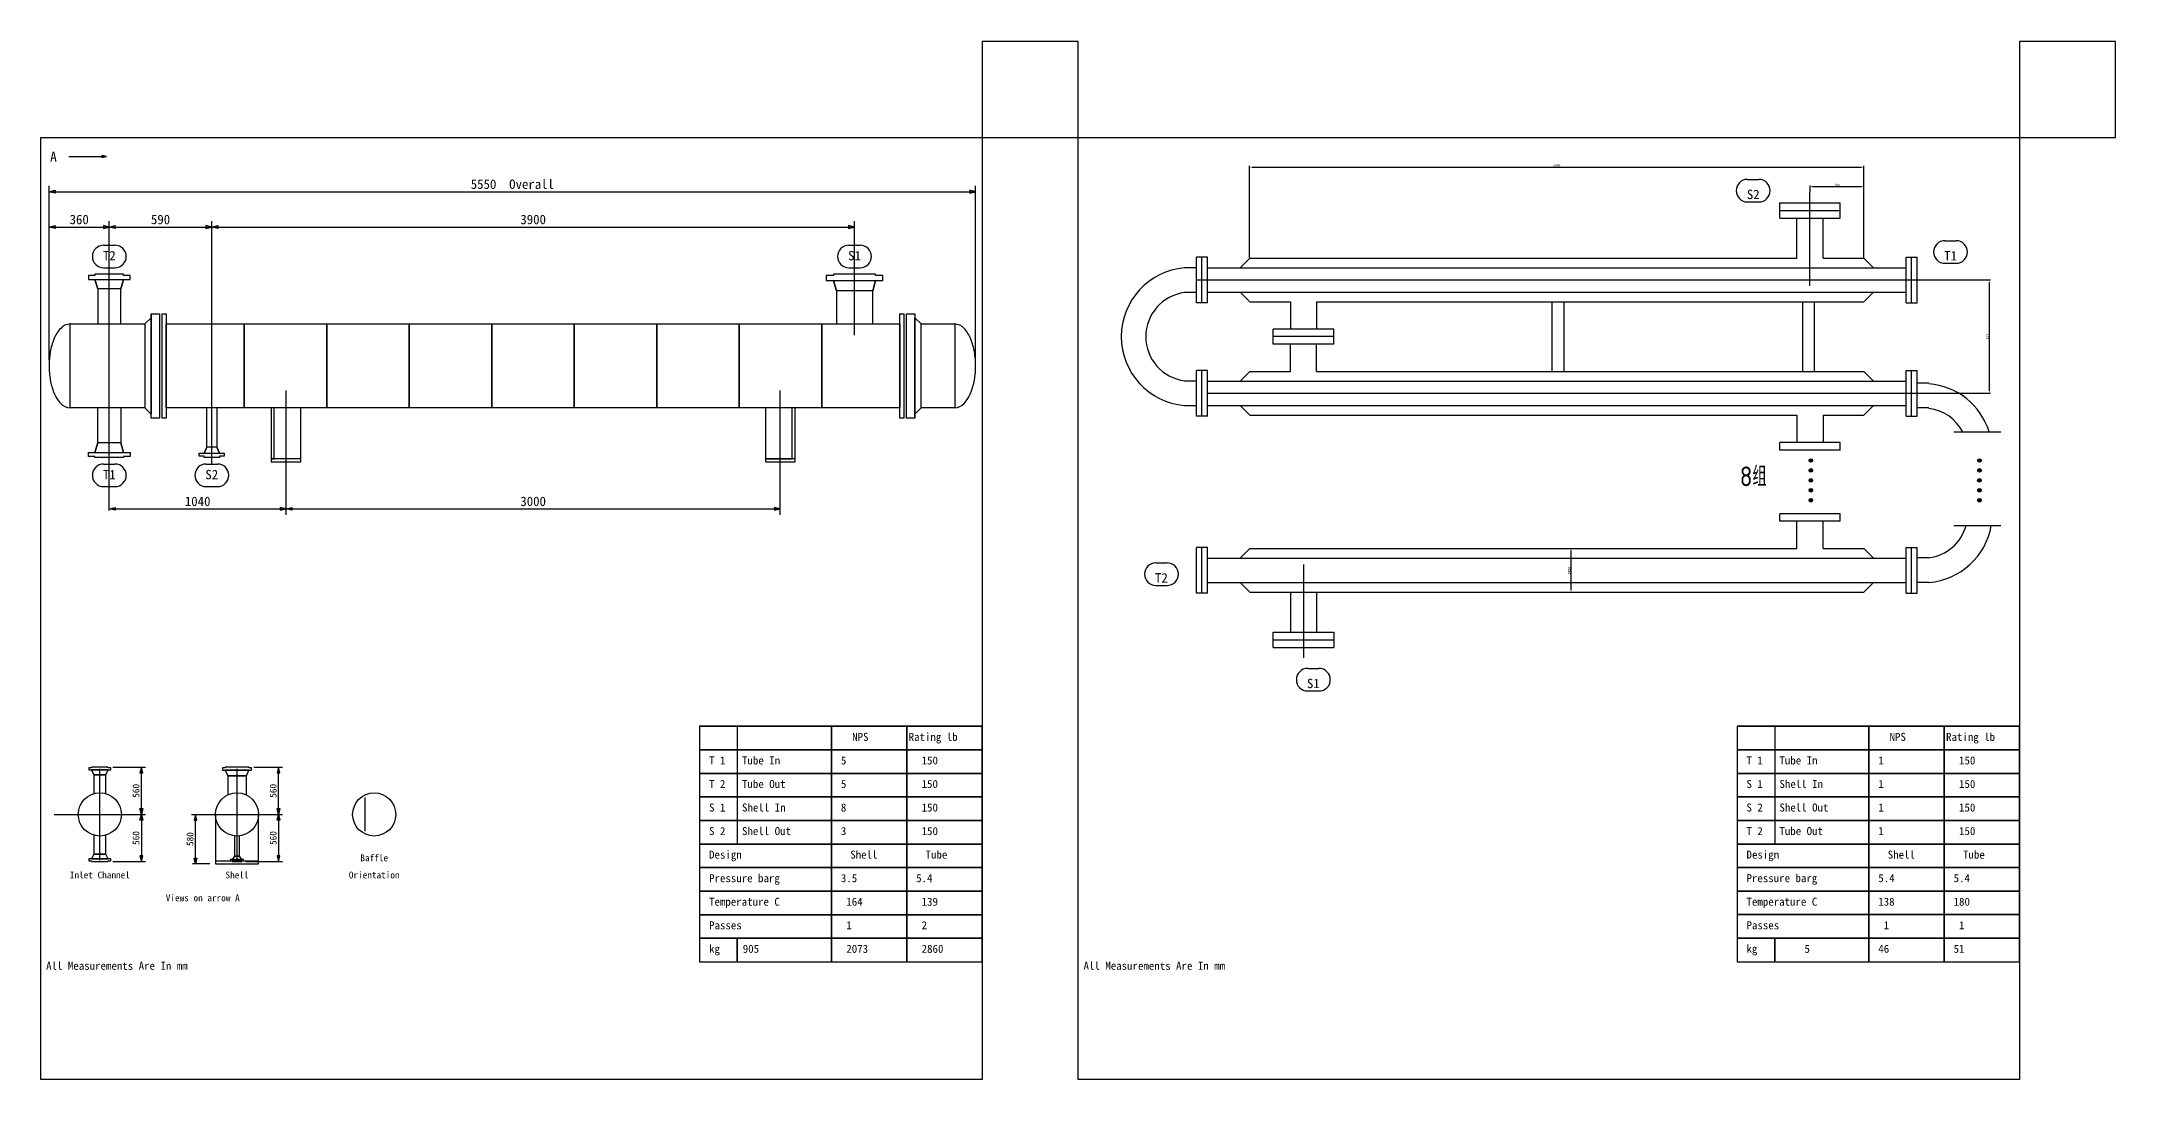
# Model space of a CAD drawing. Header units: millimetres. Extents: x -3006 to 2296, y -71 to 9552.
# Drawn here: x -844 to 1316, y 1009 to 2090 of the extents above; entities that cross this region are included whole.
import ezdxf
from ezdxf.enums import TextEntityAlignment as Align

# ---------------------------------------------------------------- set-up
doc = ezdxf.new("R2010")
doc.units = ezdxf.units.MM
for name, color, linetype in [('1', 7, 'Continuous'), ('11', 7, 'Continuous'), ('12', 7, 'Continuous'), ('2', 7, 'Continuous'), ('7', 7, 'Continuous'), ('8', 7, 'Continuous')]:
    doc.layers.add(name, color=color, linetype=linetype)
doc.styles.add('样式 1', font='gbenor.shx', dxfattribs={"bigfont": 'gbcbig.shx'})
doc.dimstyles.new('ISO-25', dxfattribs={"dimtxt": 2.5, "dimasz": 2.5, "dimexe": 1.25, "dimexo": 0.625, "dimtad": 1, "dimdsep": 46, "dimtxsty": 'Standard', "dimcen": 2.5, "dimadec": 0, "dimazin": 0, "dimtfac": 1, "dimtmove": 0, "dimatfit": 3, "dimfxl": 0, "dimarcsym": 0})

# ---------------------------------------------------------------- blocks, each defined once
blk = doc.blocks.new('*D6')
at = {"color": 0, "lineweight": -2}
for p, q in [((413.8, 1864.7), (413.8, 1960.1)), ((416.3, 1958.8), (1050.9, 1958.8)), ((1053.4, 1864.7), (1053.4, 1960.1))]:
    blk.add_line(p, q, dxfattribs=at)
at = {"color": 0}
for points in [[(416.3, 1959.2), (416.3, 1958.4), (413.8, 1958.8)], [(1050.9, 1959.2), (1050.9, 1958.4), (1053.4, 1958.8)]]:
    blk.add_solid(points, dxfattribs=at)
at = {"layer": 'Defpoints', "color": 0}
for p in [(1053.4, 1958.8), (413.8, 1864.1), (1053.4, 1864.1)]:
    blk.add_point(p, dxfattribs=at)
at = {"color": 0, "insert": (733.6, 1960.7), "char_height": 2.5, "attachment_point": 5}
blk.add_mtext('3000', dxfattribs=at)
blk = doc.blocks.new('*D7')
at = {"color": 0, "lineweight": -2}
for p, q in [((997.4, 1932.9), (997.4, 1939.7)), ((999.9, 1938.5), (1050.9, 1938.5)), ((1053.4, 1932.9), (1053.4, 1939.7))]:
    blk.add_line(p, q, dxfattribs=at)
at = {"color": 0}
for points in [[(999.9, 1938.9), (999.9, 1938), (997.4, 1938.5)], [(1050.9, 1938.9), (1050.9, 1938), (1053.4, 1938.5)]]:
    blk.add_solid(points, dxfattribs=at)
at = {"layer": 'Defpoints', "color": 0}
for p in [(997.4, 1932.3), (1053.4, 1938.5), (1053.4, 1932.3)]:
    blk.add_point(p, dxfattribs=at)
at = {"color": 0, "insert": (1025.4, 1940.3), "char_height": 2.5, "attachment_point": 5}
blk.add_mtext('100', dxfattribs=at)
blk = doc.blocks.new('*D5')
at = {"color": 0, "lineweight": -2}
for p, q in [((358.9, 1841.4), (1185.3, 1841.4)), ((1184, 1838.9), (1184, 1725.9)), ((370.5, 1723.4), (1185.3, 1723.4))]:
    blk.add_line(p, q, dxfattribs=at)
at = {"color": 0}
for points in [[(1183.6, 1838.9), (1184.4, 1838.9), (1184, 1841.4)], [(1183.6, 1725.9), (1184.4, 1725.9), (1184, 1723.4)]]:
    blk.add_solid(points, dxfattribs=at)
at = {"layer": 'Defpoints', "color": 0}
for p in [(358.3, 1841.4), (369.9, 1723.4), (1184, 1723.4)]:
    blk.add_point(p, dxfattribs=at)
at = {"color": 0, "insert": (1182.2, 1782.4), "char_height": 2.5, "attachment_point": 5, "rotation": 90}
blk.add_mtext('357', dxfattribs=at)
blk = doc.blocks.new('*D8')
at = {"color": 0, "lineweight": -2}
for p, q in [((734.3, 1561.9), (749.8, 1561.9)), ((748.5, 1518.9), (748.5, 1559.4)), ((734.3, 1516.4), (749.8, 1516.4))]:
    blk.add_line(p, q, dxfattribs=at)
at = {"color": 0}
for points in [[(748.1, 1559.4), (748.9, 1559.4), (748.5, 1561.9)], [(748.1, 1518.9), (748.9, 1518.9), (748.5, 1516.4)]]:
    blk.add_solid(points, dxfattribs=at)
at = {"layer": 'Defpoints', "color": 0}
for p in [(733.6, 1561.9), (748.5, 1561.9), (733.6, 1516.4)]:
    blk.add_point(p, dxfattribs=at)
at = {"color": 0, "insert": (746.6, 1539.1), "char_height": 2.5, "attachment_point": 5, "rotation": 90}
blk.add_mtext('DN50', dxfattribs=at)

msp = doc.modelspace()

# ---------------------------------------------------------------- hatches: boundary and pattern name
for points in [[(1000.148, 1653.474, 1), (996.36, 1653.474, 1)], [(1000.148, 1643.147, 1), (996.36, 1643.147, 1)], [(1175.782, 1653.474, 1), (1171.994, 1653.474, 1)], [(1175.782, 1643.147, 1), (1171.994, 1643.147, 1)], [(996.36, 1632.82, 1), (1000.148, 1632.82, 1)], [(996.36, 1622.492, 1), (1000.148, 1622.492, 1)], [(1171.994, 1632.82, 1), (1175.782, 1632.82, 1)], [(1171.994, 1622.492, 1), (1175.782, 1622.492, 1)], [(996.36, 1612.165, 1), (1000.148, 1612.165, 1)], [(1171.994, 1612.165, 1), (1175.782, 1612.165, 1)]]:
    msp.add_hatch(color=256).paths.add_polyline_path(points)

# ---------------------------------------------------------------- linework, layer by layer
for p, q in [((-781.493, 1968.975), (-776.591, 1969.955)), ((997.37, 1835.383), (997.37, 1932.263)), ((965.838, 1921.646), (1028.901, 1921.646)), ((965.838, 1905.72), (965.838, 1921.646)), ((965.838, 1913.683), (1028.901, 1913.683)), ((965.838, 1905.72), (1028.901, 1905.72)), ((983.761, 1864.104), (983.761, 1905.72)), ((1010.978, 1864.104), (1010.978, 1905.72)), ((1028.901, 1905.72), (1028.901, 1921.646)), ((369.907, 1865.026), (358.319, 1865.026)), ((358.319, 1817.704), (358.319, 1865.026)), ((364.113, 1817.704), (364.113, 1865.026)), ((369.907, 1817.704), (369.907, 1865.026)), ((413.848, 1864.104), (403.87, 1854.126)), ((413.848, 1864.104), (983.761, 1864.104)), ((1010.978, 1864.104), (1053.441, 1864.104)), ((1053.441, 1864.104), (1063.419, 1854.126)), ((1097.382, 1817.704), (1097.382, 1865.026)), ((1097.382, 1865.026), (1108.97, 1865.026)), ((1103.176, 1817.704), (1103.176, 1865.026)), ((1108.97, 1817.704), (1108.97, 1865.026)), ((346.048, 1854.491), (358.319, 1854.491)), ((369.907, 1854.126), (1097.382, 1854.126)), ((346.048, 1828.838), (358.319, 1828.838)), ((369.907, 1817.704), (358.319, 1817.704)), ((369.907, 1828.604), (1097.382, 1828.604)), ((413.848, 1818.626), (403.87, 1828.604)), ((413.848, 1818.626), (456.311, 1818.626)), ((456.311, 1818.626), (456.311, 1790.335)), ((483.528, 1818.626), (1053.441, 1818.626)), ((483.528, 1818.626), (483.528, 1790.335)), ((728.676, 1818.626), (728.676, 1746.119)), ((740.906, 1818.626), (740.906, 1746.119)), ((989.653, 1818.626), (989.653, 1746.119)), ((1001.883, 1818.626), (1001.883, 1746.119)), ((1053.441, 1818.626), (1063.419, 1828.604)), ((1097.382, 1817.704), (1108.97, 1817.704)), ((501.451, 1790.335), (438.388, 1790.335)), ((438.388, 1774.41), (438.388, 1790.335)), ((501.451, 1782.373), (438.388, 1782.373)), ((501.451, 1774.41), (438.388, 1774.41)), ((456.311, 1746.119), (456.311, 1774.41)), ((483.528, 1746.119), (483.528, 1774.41)), ((501.451, 1774.41), (501.451, 1790.335)), ((346.048, 1736.506), (358.319, 1736.506)), ((369.907, 1747.041), (358.319, 1747.041)), ((358.319, 1699.72), (358.319, 1747.041)), ((364.113, 1699.72), (364.113, 1747.041)), ((369.907, 1699.72), (369.907, 1747.041)), ((369.907, 1736.142), (1097.382, 1736.142)), ((413.848, 1746.119), (403.87, 1736.142)), ((413.848, 1746.119), (456.311, 1746.119)), ((483.528, 1746.119), (1053.441, 1746.119)), ((1053.441, 1746.119), (1063.419, 1736.142)), ((1097.382, 1699.72), (1097.382, 1747.041)), ((1097.382, 1747.041), (1108.97, 1747.041)), ((1103.176, 1699.72), (1103.176, 1747.041)), ((1108.97, 1699.72), (1108.97, 1747.041)), ((1121.241, 1733.976), (1108.97, 1733.976)), ((346.048, 1710.853), (358.319, 1710.853)), ((369.907, 1710.619), (1097.382, 1710.619)), ((413.848, 1700.641), (403.87, 1710.619)), ((1053.441, 1700.641), (1063.419, 1710.619)), ((1121.241, 1708.323), (1108.97, 1708.323)), ((369.907, 1699.72), (358.319, 1699.72)), ((413.848, 1700.641), (983.761, 1700.641)), ((983.761, 1700.641), (983.761, 1672.351)), ((1010.978, 1700.641), (1053.441, 1700.641)), ((1010.978, 1700.641), (1010.978, 1672.351)), ((1097.382, 1699.72), (1108.97, 1699.72)), ((1028.901, 1672.351), (965.838, 1672.351)), ((965.838, 1664.388), (965.838, 1672.351)), ((1028.901, 1664.388), (965.838, 1664.388)), ((1028.901, 1664.388), (1028.901, 1672.351)), ((1147.033, 1683.238), (1196.141, 1683.238)), ((1028.901, 1598.116), (965.838, 1598.116)), ((965.838, 1590.153), (965.838, 1598.116)), ((1028.901, 1590.153), (965.838, 1590.153)), ((983.761, 1561.863), (983.761, 1590.153)), ((1010.978, 1561.863), (1010.978, 1590.153)), ((1028.901, 1590.153), (1028.901, 1598.116)), ((1147.033, 1585.952), (1196.141, 1585.952)), ((369.907, 1562.784), (358.319, 1562.784)), ((358.319, 1515.463), (358.319, 1562.784)), ((364.113, 1515.463), (364.113, 1562.784)), ((369.907, 1515.463), (369.907, 1562.784)), ((413.848, 1561.863), (403.87, 1551.885)), ((413.848, 1561.863), (983.761, 1561.863)), ((1010.978, 1561.863), (1053.441, 1561.863)), ((1053.441, 1561.863), (1063.419, 1551.885)), ((1097.382, 1515.463), (1097.382, 1562.784)), ((1097.382, 1562.784), (1108.97, 1562.784)), ((1103.176, 1515.463), (1103.176, 1562.784)), ((1108.97, 1515.463), (1108.97, 1562.784)), ((369.907, 1551.885), (1097.382, 1551.885)), ((469.919, 1545.106), (469.919, 1448.226)), ((1121.241, 1552.25), (1108.97, 1552.25)), ((369.907, 1515.463), (358.319, 1515.463)), ((369.907, 1526.362), (1097.382, 1526.362)), ((413.848, 1516.385), (403.87, 1526.362)), ((413.848, 1516.385), (1053.441, 1516.385)), ((456.311, 1516.385), (456.311, 1474.768)), ((483.528, 1516.385), (483.528, 1474.768)), ((1053.441, 1516.385), (1063.419, 1526.362)), ((1097.382, 1515.463), (1108.97, 1515.463)), ((1121.241, 1526.597), (1108.97, 1526.597)), ((438.388, 1474.768), (501.451, 1474.768)), ((438.388, 1458.843), (438.388, 1474.768)), ((501.451, 1474.768), (501.451, 1458.843)), ((438.388, 1466.806), (501.451, 1466.806)), ((438.388, 1458.843), (501.451, 1458.843))]:
    msp.add_line(p, q)
at = {"color": 1}
for points in [[(135.173, 1989.58), (235.173, 1989.58), (235.173, 2089.58), (135.173, 2089.58)], [(1215.566, 1989.58), (1315.566, 1989.58), (1315.566, 2089.58), (1215.566, 2089.58)]]:
    msp.add_lwpolyline(points, close=True, dxfattribs=at)
for centre in [(998.254, 1653.474), (998.254, 1643.147), (1173.888, 1653.474), (1173.888, 1643.147), (998.254, 1632.82), (998.254, 1622.492), (1173.888, 1632.82), (1173.888, 1622.492), (998.254, 1612.165), (1173.888, 1612.165)]:
    msp.add_circle(centre, 1.894)
for centre, radius, start, end in [((351.842, 1782.373), 71.754, 94.631576, 265.368424), ((351.842, 1782.373), 46.231, 97.199631, 262.800369), ((1115.447, 1661.858), 71.754, 17.335401, 85.368424), ((1115.447, 1661.858), 46.231, 27.546078, 82.800369), ((1115.447, 1598.116), 46.231, 277.199631, 344.745181), ((1115.447, 1598.116), 71.754, 274.631576, 350.239877)]:
    msp.add_arc(centre, radius, start, end)
at = {"layer": '1'}
for p, q in [((-815.807, 1969.955), (-776.591, 1969.955)), ((932.4, 1946.094), (944.164, 1946.094)), ((-836.456, 1758.084), (-836.456, 1939.351)), ((128.473, 1758.084), (128.473, 1939.351)), ((932.4, 1922.564), (944.164, 1922.564)), ((-773.742, 1601.278), (-773.742, 1902.634)), ((-773.742, 1812.378), (-773.742, 1902.634)), ((-667.044, 1650.298), (-667.044, 1902.634)), ((2.358, 1783.856), (2.358, 1902.634)), ((1137.939, 1882.247), (1149.704, 1882.247)), ((-779.625, 1877.634), (-767.86, 1877.634)), ((-3.524, 1877.634), (8.241, 1877.634)), ((1137.939, 1858.717), (1149.704, 1858.717)), ((-779.625, 1854.105), (-767.86, 1854.105)), ((-3.524, 1854.105), (8.241, 1854.105)), ((-589.726, 1596.983), (-589.726, 1726.184)), ((-74.96, 1596.983), (-74.96, 1726.184)), ((-779.625, 1649.808), (-767.86, 1649.808)), ((-672.926, 1649.808), (-661.161, 1649.808)), ((-779.625, 1626.278), (-767.86, 1626.278)), ((-672.926, 1626.278), (-661.161, 1626.278)), ((316.049, 1546.987), (327.814, 1546.987)), ((316.049, 1523.457), (327.814, 1523.457)), ((474.254, 1437.091), (486.019, 1437.091)), ((474.254, 1413.562), (486.019, 1413.562)), ((-783.594, 1237.627), (-783.594, 1332.535)), ((-769.986, 1334.232), (-736.14, 1334.232)), ((-640.737, 1237.627), (-640.737, 1332.535)), ((-623.195, 1334.232), (-593.283, 1334.232)), ((-831.048, 1285.081), (-736.14, 1285.081)), ((-688.191, 1285.081), (-593.283, 1285.081)), ((-769.986, 1235.93), (-736.14, 1235.93)), ((-669.143, 1233.72), (-687, 1233.72)), ((-631.637, 1235.93), (-593.283, 1235.93))]:
    msp.add_line(p, q, dxfattribs=at)
for points in [[(-776.591, 1969.955), (-781.493, 1970.935), (-781.493, 1968.975)], [(-836.456, 1933.224), (-830.27, 1934.77), (-830.27, 1931.678), (-836.456, 1933.224), (128.473, 1933.224), (122.287, 1934.77), (122.287, 1931.678), (128.473, 1933.224)], [(-836.456, 1896.455), (-830.27, 1898.001), (-830.27, 1894.909), (-836.456, 1896.455), (-773.742, 1896.455), (-779.928, 1898.001), (-779.928, 1894.909), (-773.742, 1896.455)], [(-773.742, 1896.455), (-767.557, 1898.001), (-767.557, 1894.909), (-773.742, 1896.455), (-667.044, 1896.455), (-673.229, 1898.001), (-673.229, 1894.909), (-667.044, 1896.455)], [(-667.044, 1896.455), (-660.858, 1898.001), (-660.858, 1894.909), (-667.044, 1896.455), (2.358, 1896.455), (-3.827, 1898.001), (-3.827, 1894.909), (2.358, 1896.455)], [(-773.742, 1603.162), (-767.557, 1604.708), (-767.557, 1601.616), (-773.742, 1603.162), (-589.726, 1603.162), (-595.911, 1604.708), (-595.911, 1601.616), (-589.726, 1603.162)], [(-589.726, 1603.162), (-583.54, 1604.708), (-583.54, 1601.616), (-589.726, 1603.162), (-74.96, 1603.162), (-81.145, 1604.708), (-81.145, 1601.616), (-74.96, 1603.162)], [(-740.277, 1285.081), (-741.868, 1291.092), (-738.863, 1291.092), (-740.277, 1285.081), (-740.277, 1334.232), (-741.868, 1328.221), (-738.863, 1328.221), (-740.277, 1334.232)], [(-597.42, 1285.081), (-599.011, 1291.092), (-596.006, 1291.092), (-597.42, 1285.081), (-597.42, 1334.232), (-599.011, 1328.221), (-596.006, 1328.221), (-597.42, 1334.232)], [(-740.277, 1285.081), (-738.863, 1279.07), (-741.868, 1279.07), (-740.277, 1285.081), (-740.277, 1235.93), (-738.863, 1241.941), (-741.868, 1241.941), (-740.277, 1235.93)], [(-684.054, 1233.808), (-685.468, 1239.643), (-682.462, 1239.643), (-684.054, 1233.808), (-684.054, 1285.081), (-685.468, 1279.07), (-682.462, 1279.07), (-684.054, 1285.081)], [(-597.42, 1285.081), (-596.006, 1279.07), (-599.011, 1279.07), (-597.42, 1285.081), (-597.42, 1235.93), (-596.006, 1241.941), (-599.011, 1241.941), (-597.42, 1235.93)]]:
    msp.add_lwpolyline(points, dxfattribs=at)
for centre, start, end in [((932.4, 1934.329), 90, 270), ((944.164, 1934.329), 270, 90), ((1137.939, 1870.482), 90, 270), ((1149.704, 1870.482), 270, 90), ((-779.625, 1865.869), 90, 270), ((-767.86, 1865.869), 270, 90), ((-3.524, 1865.869), 90, 270), ((8.241, 1865.869), 270, 90), ((-779.625, 1638.043), 90, 270), ((-767.86, 1638.043), 270, 90), ((-672.926, 1638.043), 90, 270), ((-661.161, 1638.043), 270, 90), ((316.049, 1535.222), 90, 270), ((327.814, 1535.222), 270, 90), ((474.254, 1425.327), 90, 270), ((486.019, 1425.327), 270, 90)]:
    msp.add_arc(centre, 11.765, start, end, dxfattribs=at)
at = {"layer": '11'}
for points in [[(-845.219, 1989.58), (135.174, 1989.58), (135.174, 1009.188), (-845.219, 1009.188), (-845.219, 1989.58)], [(235.173, 1989.58), (1215.566, 1989.58), (1215.566, 1009.188), (235.173, 1009.188), (235.173, 1989.58)], [(-158.944, 1376.818), (135.174, 1376.818), (-158.944, 1376.818), (-158.944, 1352.308), (135.174, 1352.308), (-158.944, 1352.308), (-158.944, 1327.798), (135.174, 1327.798), (-158.944, 1327.798), (-158.944, 1303.288), (135.174, 1303.288), (-158.944, 1303.288), (-158.944, 1278.779), (135.174, 1278.779), (-158.944, 1278.779), (-158.944, 1254.269), (135.174, 1254.269), (-158.944, 1254.269), (-158.944, 1229.759), (135.174, 1229.759), (-158.944, 1229.759), (-158.944, 1205.249), (135.174, 1205.249), (-158.944, 1205.249), (-158.944, 1180.739), (135.174, 1180.739), (-158.944, 1180.739), (-158.944, 1156.23), (135.174, 1156.23), (-158.944, 1156.23), (-158.944, 1131.72), (-119.728, 1131.72), (-119.728, 1156.23), (-119.728, 1131.72), (-21.689, 1131.72), (-21.689, 1376.818), (-21.689, 1131.72), (56.742, 1131.72), (56.742, 1376.818), (56.742, 1131.72), (135.174, 1131.72), (135.174, 1376.818), (-119.728, 1376.818), (-119.728, 1254.269)], [(921.448, 1376.835), (1215.566, 1376.835), (921.448, 1376.835), (921.448, 1352.325), (1215.566, 1352.325), (921.448, 1352.325), (921.448, 1327.816), (1215.566, 1327.816), (921.448, 1327.816), (921.448, 1303.306), (1215.566, 1303.306), (921.448, 1303.306), (921.448, 1278.796), (1215.566, 1278.796), (921.448, 1278.796), (921.448, 1254.286), (1215.566, 1254.286), (921.448, 1254.286), (921.448, 1229.776), (1215.566, 1229.776), (921.448, 1229.776), (921.448, 1205.267), (1215.566, 1205.267), (921.448, 1205.267), (921.448, 1180.757), (1215.566, 1180.757), (921.448, 1180.757), (921.448, 1156.247), (1215.566, 1156.247), (921.448, 1156.247), (921.448, 1131.737), (960.664, 1131.737), (960.664, 1156.247), (960.664, 1131.737), (1058.703, 1131.737), (1058.703, 1376.835), (1058.703, 1131.737), (1137.134, 1131.737), (1137.134, 1376.835), (1137.134, 1131.737), (1215.566, 1131.737), (1215.566, 1376.835), (960.664, 1376.835), (960.664, 1254.286)]]:
    msp.add_lwpolyline(points, dxfattribs=at)
at = {"layer": '2'}
for p, q in [((-814.635, 1795.598), (-814.635, 1795.598)), ((106.652, 1795.598), (106.652, 1795.598)), ((-814.635, 1708.314), (-814.635, 1708.314)), ((106.652, 1708.314), (106.652, 1708.314)), ((-507.427, 1267.632), (-507.427, 1302.53)), ((-663.191, 1285.081), (-663.191, 1233.72)), ((-618.283, 1233.72), (-618.283, 1285.081)), ((-663.191, 1236.696), (-618.283, 1236.696)), ((-663.191, 1233.72), (-618.283, 1233.72))]:
    msp.add_line(p, q, dxfattribs=at)
for points in [[(-761.715, 1795.598), (-761.715, 1832.195), (-758.794, 1841.989), (-751.922, 1841.989), (-751.922, 1846.112), (-758.794, 1846.112), (-758.794, 1847.487), (-788.691, 1847.487), (-788.691, 1846.112), (-795.563, 1846.112), (-795.563, 1841.989), (-788.691, 1841.989), (-758.794, 1841.989), (-761.715, 1832.195), (-785.77, 1832.195), (-788.691, 1841.989), (-785.77, 1832.195), (-785.77, 1795.598)], [(21.258, 1795.598), (21.258, 1829.961), (24.179, 1840.958), (31.739, 1840.958), (31.739, 1845.941), (24.179, 1845.941), (24.179, 1847.487), (-19.462, 1847.487), (-19.462, 1845.941), (-27.022, 1845.941), (-27.022, 1840.958), (-19.462, 1840.958), (24.179, 1840.958), (21.258, 1829.961), (-16.542, 1829.961), (-19.462, 1840.958), (-16.542, 1829.961), (-16.542, 1795.598)], [(-814.635, 1795.598), (-736.802, 1795.598), (-736.802, 1708.314), (-814.635, 1708.314), (-814.635, 1795.598)], [(-736.802, 1795.598), (-730.273, 1802.127), (-730.273, 1806.251), (-721.51, 1806.251), (-721.51, 1697.662), (-730.273, 1697.662), (-730.273, 1806.251), (-730.273, 1701.785), (-736.802, 1708.314)], [(-718.589, 1806.251), (-714.637, 1806.251), (-714.637, 1697.662), (-718.589, 1697.662), (-718.589, 1806.251)], [(-714.637, 1795.598), (49.608, 1795.598), (49.608, 1708.314), (-714.637, 1708.314), (-714.637, 1795.598)], [(49.608, 1806.251), (53.56, 1806.251), (53.56, 1697.662), (49.608, 1697.662), (49.608, 1806.251)], [(71.773, 1708.314), (65.244, 1701.785), (65.244, 1697.662), (56.481, 1697.662), (56.481, 1806.251), (65.244, 1806.251), (65.244, 1697.662), (65.244, 1802.127), (71.773, 1795.598)], [(71.773, 1795.598), (106.652, 1795.598), (106.652, 1708.314), (71.773, 1708.314), (71.773, 1795.598)], [(-761.715, 1708.314), (-761.715, 1671.717), (-758.794, 1661.924), (-751.922, 1661.924), (-751.922, 1657.8), (-758.794, 1657.8), (-758.794, 1656.426), (-788.691, 1656.426), (-788.691, 1657.8), (-795.563, 1657.8), (-795.563, 1661.924), (-788.691, 1661.924), (-758.794, 1661.924), (-761.715, 1671.717), (-785.77, 1671.717), (-788.691, 1661.924), (-785.77, 1671.717), (-785.77, 1708.314)], [(-661.889, 1708.314), (-661.889, 1667.422), (-658.968, 1661.236), (-653.985, 1661.236), (-653.985, 1657.972), (-658.968, 1657.972), (-658.968, 1656.426), (-675.119, 1656.426), (-675.119, 1657.972), (-680.102, 1657.972), (-680.102, 1661.236), (-675.119, 1661.236), (-658.968, 1661.236), (-661.889, 1667.422), (-672.198, 1667.422), (-675.119, 1661.236), (-672.198, 1667.422), (-672.198, 1708.314)], [(-574.262, 1652.13), (-574.262, 1708.314), (-605.189, 1708.314), (-605.189, 1652.13), (-574.262, 1652.13), (-574.262, 1655.223), (-605.189, 1655.223), (-602.096, 1655.223), (-602.096, 1708.314)], [(-59.496, 1652.13), (-59.496, 1708.314), (-90.423, 1708.314), (-90.423, 1652.13), (-59.496, 1652.13), (-59.496, 1655.223), (-90.423, 1655.223), (-62.589, 1655.223), (-62.589, 1708.314)], [(-777.406, 1306.651), (-777.406, 1326.453), (-774.931, 1331.404), (-772.279, 1331.404), (-772.279, 1333.525), (-774.931, 1333.525), (-774.931, 1334.232), (-792.257, 1334.232), (-792.257, 1333.525), (-794.909, 1333.525), (-794.909, 1331.404), (-792.257, 1331.404), (-774.931, 1331.404), (-792.257, 1331.404), (-789.782, 1326.453), (-777.406, 1326.453), (-789.782, 1326.453), (-789.782, 1306.651)], [(-631.013, 1305.414), (-631.013, 1325.216), (-628.537, 1331.05), (-625.532, 1331.05), (-625.532, 1333.525), (-628.537, 1333.525), (-628.537, 1334.232), (-652.936, 1334.232), (-652.936, 1333.525), (-655.942, 1333.525), (-655.942, 1331.05), (-652.936, 1331.05), (-628.537, 1331.05), (-652.936, 1331.05), (-650.461, 1325.216), (-631.013, 1325.216), (-650.461, 1325.216), (-650.461, 1305.414)], [(-789.782, 1263.511), (-789.782, 1243.709), (-792.257, 1238.759), (-794.909, 1238.759), (-794.909, 1236.637), (-792.257, 1236.637), (-792.257, 1235.93), (-774.931, 1235.93), (-774.931, 1236.637), (-772.279, 1236.637), (-772.279, 1238.759), (-774.931, 1238.759), (-792.257, 1238.759), (-774.931, 1238.759), (-777.406, 1243.709), (-789.782, 1243.709), (-777.406, 1243.709), (-777.406, 1263.511)], [(-643.389, 1262.804), (-643.389, 1241.588), (-645.864, 1238.228), (-647.455, 1238.228), (-647.455, 1236.637), (-645.864, 1236.637), (-645.864, 1235.93), (-635.61, 1235.93), (-635.61, 1236.637), (-634.018, 1236.637), (-634.018, 1238.228), (-635.61, 1238.228), (-645.864, 1238.228), (-635.61, 1238.228), (-638.085, 1241.588), (-643.389, 1241.588), (-638.085, 1241.588), (-638.085, 1262.804)]]:
    msp.add_lwpolyline(points, dxfattribs=at)
for points in [[(-814.635, 1795.598, 0.1989124), (-824.394, 1790.991, 0.09849141), (-831.439, 1779.798, 0.05459569), (-835.214, 1766.471, 0.04366094), (-836.456, 1751.956, 0.04366094), (-835.214, 1737.442, 0.05459569), (-831.439, 1724.115, 0.09849141), (-824.394, 1712.922, 0.1989124), (-814.635, 1708.314, 0.1989124)], [(106.652, 1708.314, 0.1989124), (116.41, 1712.922, 0.09849141), (123.455, 1724.115, 0.05459569), (127.231, 1737.442, 0.04366094), (128.473, 1751.956, 0.04366094), (127.231, 1766.471, 0.05459569), (123.455, 1779.798, 0.09849141), (116.41, 1790.991, 0.1989124), (106.652, 1795.598, 0.1989124)]]:
    msp.add_lwpolyline(points, format="xyb", dxfattribs=at)
for centre in [(-783.594, 1285.081), (-640.737, 1285.081), (-497.88, 1285.081)]:
    msp.add_circle(centre, 22.454, dxfattribs=at)
at = {"layer": '7'}
for points in [[(-633.196, 1708.314), (-633.196, 1708.314), (-633.196, 1795.598), (-633.196, 1795.598), (-633.196, 1708.314)], [(-461.378, 1708.314), (-461.378, 1708.314), (-461.378, 1795.598), (-461.378, 1795.598), (-461.378, 1708.314)], [(-289.56, 1708.314), (-289.56, 1708.314), (-289.56, 1795.598), (-289.56, 1795.598), (-289.56, 1708.314)], [(-117.742, 1708.314), (-117.742, 1708.314), (-117.742, 1795.598), (-117.742, 1795.598), (-117.742, 1708.314)]]:
    msp.add_lwpolyline(points, dxfattribs=at)
at = {"layer": '8'}
for points in [[(-547.287, 1708.314), (-547.287, 1708.314), (-547.287, 1795.598), (-547.287, 1795.598), (-547.287, 1708.314)], [(-375.469, 1708.314), (-375.469, 1708.314), (-375.469, 1795.598), (-375.469, 1795.598), (-375.469, 1708.314)], [(-203.651, 1708.314), (-203.651, 1708.314), (-203.651, 1795.598), (-203.651, 1795.598), (-203.651, 1708.314)], [(-31.833, 1708.314), (-31.833, 1708.314), (-31.833, 1795.598), (-31.833, 1795.598), (-31.833, 1708.314)]]:
    msp.add_lwpolyline(points, dxfattribs=at)

# ---------------------------------------------------------------- texts
at = {"layer": '1'}
msp.add_text('A', height=10.294, dxfattribs=at).set_placement((-835.415, 1974.857), align=Align.TOP_LEFT)
for s, height, p in [('5550  Overall', 9.80392, (-353.992, 1933.224)), ('S2', 9.8039, (938.282, 1922.564)), ('360', 9.8039, (-805.099, 1896.506)), ('590', 9.8039, (-720.393, 1896.506)), ('3900', 9.8039, (-332.343, 1896.506)), ('T2', 9.8039, (-773.742, 1858.801)), ('S1', 9.8039, (2.358, 1858.801)), ('T1', 9.8039, (1143.821, 1858.717)), ('T1', 9.8039, (-773.742, 1630.975)), ('S2', 9.8039, (-667.044, 1630.975)), ('1040', 9.8039, (-681.734, 1603.111)), ('3000', 9.8039, (-332.343, 1603.111)), ('T2', 9.8039, (321.932, 1523.457)), ('S1', 9.8039, (480.136, 1413.562))]:
    msp.add_text(s, height=height, dxfattribs=at).set_placement(p, align=Align.BOTTOM_CENTER)
for s, p in [('560', (-740.307, 1309.657)), ('560', (-597.449, 1309.657)), ('560', (-740.307, 1260.505)), ('580', (-684.024, 1259.4)), ('560', (-597.449, 1260.505))]:
    msp.add_text(s, height=7.0721, rotation=90, dxfattribs=at).set_placement(p, align=Align.BOTTOM_CENTER)
for s, height, p in [('Baffle', 7.0721, (-497.88, 1243.414)), ('Inlet Channel', 7.07214, (-783.594, 1225.557)), ('Shell', 7.0721, (-640.737, 1225.557)), ('Orientation', 7.07214, (-497.88, 1225.557)), ('Views on arrow A', 7.07214, (-676.451, 1201.748))]:
    msp.add_text(s, height=height, dxfattribs=at).set_placement(p, align=Align.TOP_CENTER)
at = {"layer": '12', "style": '样式 1'}
msp.add_text('8组', height=20.5882, dxfattribs=at).set_placement((924.218, 1647.246), align=Align.TOP_LEFT)
at = {"layer": '12'}
for s, height, p in [('NPS', 8.3333, (-0.121, 1369.955)), ('Rating lb', 8.3333, (58.703, 1369.955)), ('NPS', 8.3333, (1080.272, 1369.972)), ('Rating lb', 8.3333, (1139.095, 1369.972)), ('T 1', 8.3333, (-149.14, 1345.445)), ('Tube In', 8.3333, (-114.826, 1345.445)), ('5', 8.333, (-11.885, 1345.445)), (' 150', 8.3333, (66.546, 1345.445)), ('T 1', 8.3333, (931.252, 1345.463)), ('Tube In', 8.3333, (965.566, 1345.463)), ('1', 8.333, (1068.507, 1345.463)), (' 150', 8.3333, (1146.938, 1345.463)), ('T 2', 8.3333, (-149.14, 1320.935)), ('Tube Out', 8.3333, (-114.826, 1320.935)), ('5', 8.333, (-11.885, 1320.935)), (' 150', 8.3333, (66.546, 1320.935)), ('S 1', 8.3333, (931.252, 1320.953)), ('Shell In', 8.3333, (965.566, 1320.953)), ('1', 8.333, (1068.507, 1320.953)), (' 150', 8.3333, (1146.938, 1320.953)), ('S 1', 8.3333, (-149.14, 1296.426)), ('Shell In', 8.3333, (-114.826, 1296.426)), ('8', 8.333, (-11.885, 1296.426)), (' 150', 8.3333, (66.546, 1296.426)), ('S 2', 8.3333, (931.252, 1296.443)), ('Shell Out', 8.3333, (965.566, 1296.443)), ('1', 8.333, (1068.507, 1296.443)), (' 150', 8.3333, (1146.938, 1296.443)), ('S 2', 8.3333, (-149.14, 1271.916)), ('Shell Out', 8.3333, (-114.826, 1271.916)), ('3', 8.333, (-11.885, 1271.916)), (' 150', 8.3333, (66.546, 1271.916)), ('T 2', 8.3333, (931.252, 1271.933)), ('Tube Out', 8.3333, (965.566, 1271.933)), ('1', 8.333, (1068.507, 1271.933)), (' 150', 8.3333, (1146.938, 1271.933)), ('Design', 8.3333, (-149.14, 1247.406)), ('Shell', 8.3333, (-2.081, 1247.406)), ('Tube', 8.3333, (76.35, 1247.406)), ('Design', 8.3333, (931.252, 1247.423)), ('Shell', 8.3333, (1078.311, 1247.423)), ('Tube', 8.3333, (1156.742, 1247.423)), ('Pressure barg', 8.33333, (-149.14, 1222.896)), ('3.5', 8.3333, (-11.885, 1222.896)), ('5.4', 8.3333, (66.546, 1222.896)), ('Pressure barg', 8.33333, (931.252, 1222.914)), ('5.4', 8.3333, (1068.507, 1222.914)), ('5.4', 8.3333, (1146.938, 1222.914)), ('Temperature C', 8.33333, (-149.14, 1198.386)), (' 164', 8.3333, (-11.885, 1198.386)), (' 139', 8.3333, (66.546, 1198.386)), ('Temperature C', 8.33333, (931.252, 1198.404)), ('138', 8.3333, (1068.507, 1198.404)), ('180', 8.3333, (1146.938, 1198.404)), ('Passes', 8.3333, (-149.14, 1173.877)), (' 1', 8.3333, (-11.885, 1173.877)), (' 2', 8.3333, (66.546, 1173.877)), ('Passes', 8.3333, (931.252, 1173.894)), (' 1', 8.3333, (1068.507, 1173.894)), (' 1', 8.3333, (1146.938, 1173.894)), ('kg', 8.3333, (-149.14, 1149.367)), (' 905', 8.3333, (-119.728, 1149.367)), (' 2073', 8.3333, (-11.885, 1149.367)), (' 2860', 8.3333, (66.546, 1149.367)), ('kg', 8.3333, (931.252, 1149.384)), ('5', 8.333, (991.636, 1149.384)), ('46', 8.3333, (1068.507, 1149.384)), ('51', 8.3333, (1146.938, 1149.384)), (' All Measurements Are In mm', 8.33333, (-845.219, 1131.72)), (' All Measurements Are In mm', 8.33333, (235.173, 1131.737))]:
    msp.add_text(s, height=height, dxfattribs=at).set_placement(p, align=Align.TOP_LEFT)

# ---------------------------------------------------------------- dimensions: what is measured, and where the dimension line sits
for base, p1, p2, text, picture, middle in [((1053.441, 1958.832), (413.848, 1864.104), (1053.441, 1864.104), '3000', '*D6', (733.644, 1960.707)), ((1053.441, 1938.457), (997.37, 1932.263), (1053.441, 1932.263), '100', '*D7', (1025.405, 1940.332))]:
    dim = msp.add_linear_dim(base=base, p1=p1, p2=p2, text=text, dimstyle='ISO-25')
    dim.commit()
    dim.dimension.update_dxf_attribs({"geometry": picture, "text_midpoint": middle})
for base, p1, p2, text, picture, middle in [((1184.032, 1723.38), (358.319, 1841.365), (369.907, 1723.38), '357', '*D5', (1182.157, 1782.373)), ((748.523, 1561.863), (733.644, 1516.385), (733.644, 1561.863), 'DN50', '*D8', (746.648, 1539.124))]:
    dim = msp.add_linear_dim(base=base, p1=p1, p2=p2, angle=90, text=text, dimstyle='ISO-25')
    dim.commit()
    dim.dimension.update_dxf_attribs({"geometry": picture, "text_midpoint": middle})

doc.saveas('drawing.dxf')
